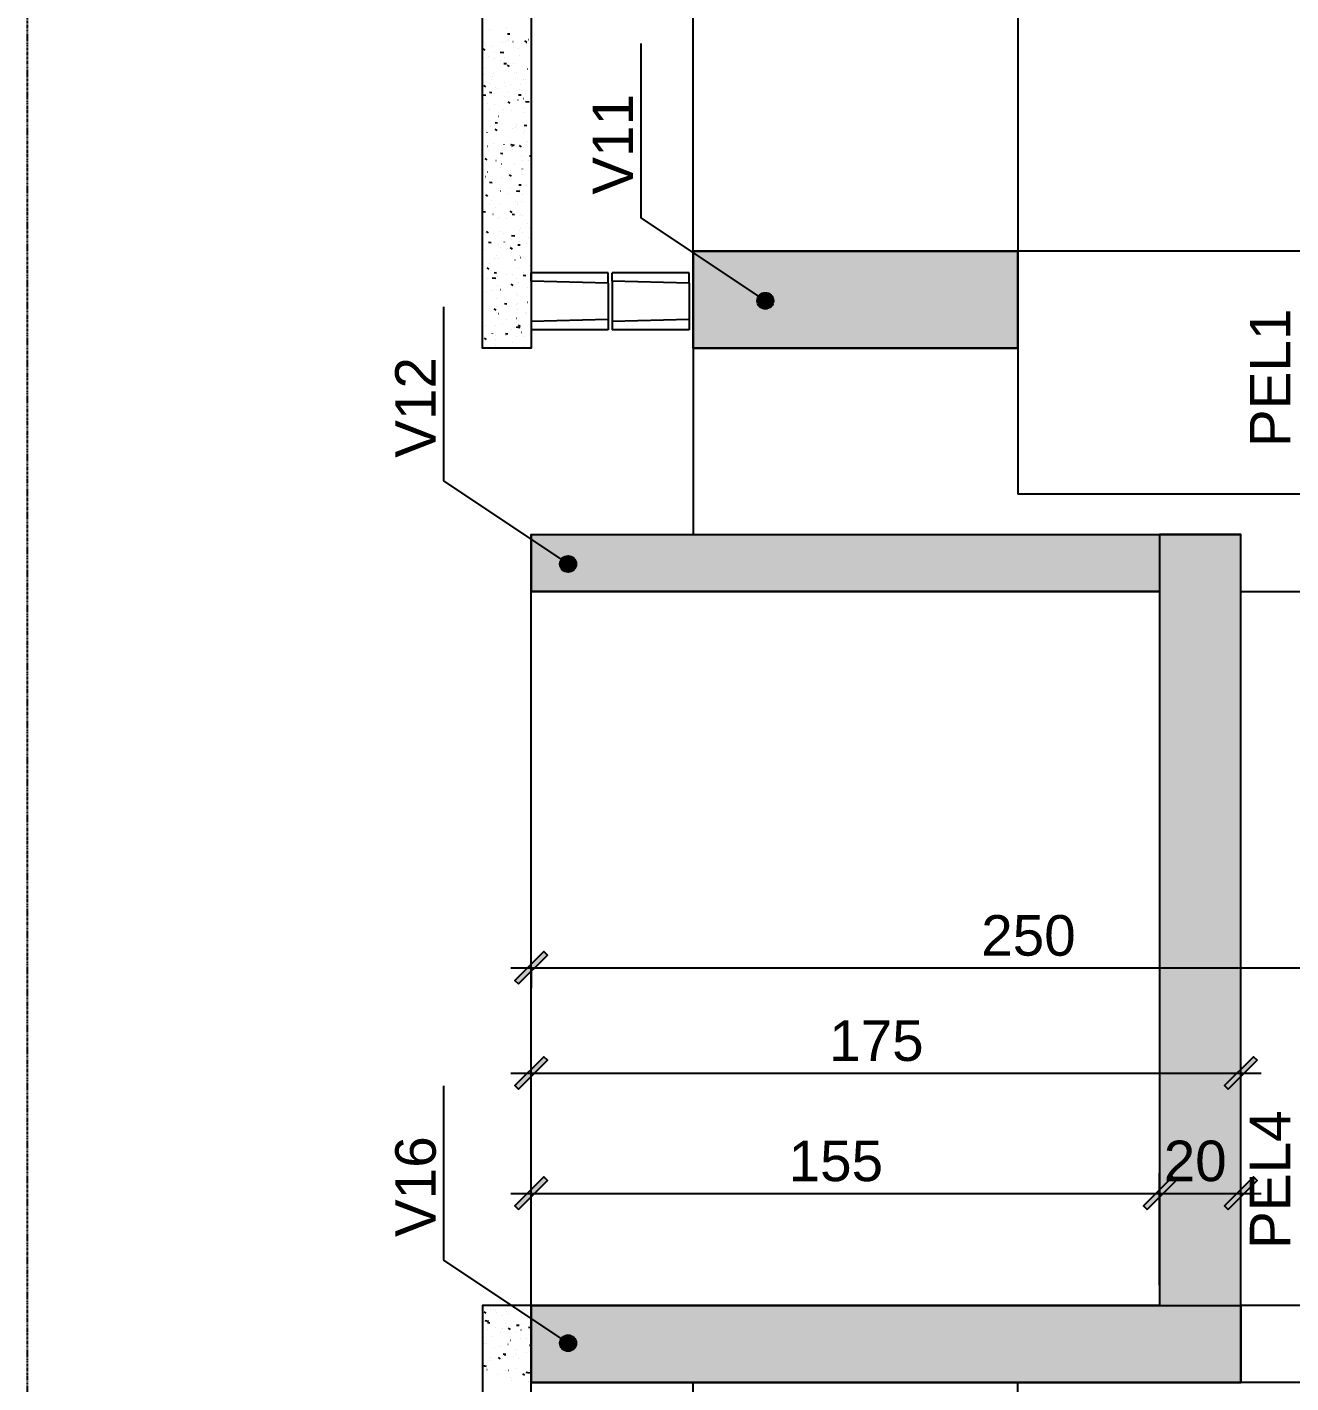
# Model space of a CAD drawing. Extents: x -1789 to 4156, y -3064 to 1391.
# Drawn here: x 1532.7 to 1844.3, y -700.3 to -366 of the extents above; entities that cross this region are included whole.
import ezdxf

# ---------------------------------------------------------------- set-up
doc = ezdxf.new("R2010")
doc.units = 0
doc.linetypes.add('ESTILO_TQS_0003', pattern=[0.92, 0.3, -0.15, 0.02, -0.15, 0.3])
for name, color, linetype in [('1', 1, 'CONTINUOUS'), ('2', 2, 'CONTINUOUS'), ('3', 3, 'CONTINUOUS'), ('4', 4, 'CONTINUOUS'), ('8', 8, 'CONTINUOUS'), ('9', 254, 'CONTINUOUS')]:
    doc.layers.add(name, color=color, linetype=linetype)
doc.styles.add('TQS_ARIAL', font='arial.ttf')

msp = doc.modelspace()

# ---------------------------------------------------------------- linework, layer by layer
at = {"layer": '1', "linetype": 'Continuous'}
for p, q in [((1656.93695, -428.64465), (1656.93695, -438.6308)), ((1656.93695, -428.64465), (1656.93695, -438.6308)), ((1656.93695, -428.64465), (1656.93695, -438.6308)), ((1656.93695, -428.64465), (1656.93695, -438.6308)), ((1656.93695, -428.64465), (1656.93695, -438.6308)), ((1675.93695, -429.1358), (1675.93695, -438.1358)), ((1675.93695, -429.1358), (1675.93695, -438.1358)), ((1676.93695, -428.64465), (1676.93695, -438.6308)), ((1695.93695, -429.1358), (1695.93695, -438.1358)), ((1695.93695, -429.1358), (1695.93695, -438.1358)), ((1695.93695, -429.1358), (1695.93695, -438.1358)), ((1695.93695, -429.1358), (1695.93695, -438.1358)), ((1651.93695, -597.97875), (1911.93695, -597.97875)), ((1656.93695, -598.2196), (1656.93695, -602.97875)), ((1656.93695, -657.39945), (1656.93695, -618.93425)), ((1831.93695, -627.4769), (1831.93695, -618.93425)), ((1651.93695, -623.93425), (1836.93695, -623.93425)), ((1656.93695, -676.2196), (1656.93695, -648.5793)), ((1811.93695, -676.2196), (1811.93695, -648.5793)), ((1651.93695, -653.5793), (1816.93695, -653.5793)), ((1806.93695, -653.5793), (1836.93695, -653.5793))]:
    msp.add_line(p, q, dxfattribs=at)
for points in [[(1714.7125, -433.5002), (1684.0927, -413.03175), (1684.0927, -370.0773)], [(1666.0587, -498.3871), (1635.4389, -477.91865), (1635.4389, -434.9642)], [(1653.8428, -601.95675), (1660.9881, -594.8115), (1660.1042, -593.9276), (1652.95895, -601.07285), (1653.8428, -601.95675)], [(1653.8428, -627.9123), (1660.9881, -620.767), (1660.1042, -619.88315), (1652.95895, -627.0284), (1653.8428, -627.9123)], [(1828.8428, -627.9123), (1835.9881, -620.767), (1835.1042, -619.88315), (1827.95895, -627.0284), (1828.8428, -627.9123)], [(1666.0587, -690.52495), (1635.4389, -670.05655), (1635.4389, -627.10205)], [(1653.8428, -657.5573), (1660.9881, -650.41205), (1660.1042, -649.52815), (1652.95895, -656.6734), (1653.8428, -657.5573)], [(1808.8428, -657.5573), (1815.9881, -650.41205), (1815.1042, -649.52815), (1807.95895, -656.6734), (1808.8428, -657.5573)], [(1808.8428, -657.5573), (1815.9881, -650.41205), (1815.1042, -649.52815), (1807.95895, -656.6734), (1808.8428, -657.5573)], [(1828.8428, -657.5573), (1835.9881, -650.41205), (1835.1042, -649.52815), (1827.95895, -656.6734), (1828.8428, -657.5573)]]:
    msp.add_lwpolyline(points, dxfattribs=at)
for centre in [(1714.7125, -433.5002), (1666.0587, -498.3871), (1666.0587, -690.52495)]:
    msp.add_circle(centre, 2, dxfattribs=at)
for points in [[(1716.7125, -433.5002), (1713.7125, -431.76815), (1712.83315, -432.81615)], [(1716.7125, -433.5002), (1712.83315, -432.81615), (1712.83315, -434.1842)], [(1716.7125, -433.5002), (1712.83315, -434.1842), (1713.7125, -435.23225)], [(1716.7125, -433.5002), (1715.0598, -431.53055), (1713.7125, -431.76815)], [(1716.7125, -433.5002), (1713.7125, -435.23225), (1715.0598, -435.4698)], [(1716.7125, -433.5002), (1716.2446, -432.2146), (1715.0598, -431.53055)], [(1716.7125, -433.5002), (1715.0598, -435.4698), (1716.2446, -434.78575)], [(1716.7125, -433.5002), (1716.2446, -434.78575), (1716.7125, -433.5002)], [(1668.0587, -498.3871), (1665.0587, -496.65505), (1664.1793, -497.70305)], [(1668.0587, -498.3871), (1664.1793, -497.70305), (1664.1793, -499.07115)], [(1668.0587, -498.3871), (1666.406, -496.41745), (1665.0587, -496.65505)], [(1668.0587, -498.3871), (1667.5908, -497.1015), (1666.406, -496.41745)], [(1668.0587, -498.3871), (1664.1793, -499.07115), (1665.0587, -500.11915)], [(1668.0587, -498.3871), (1665.0587, -500.11915), (1666.406, -500.3567)], [(1668.0587, -498.3871), (1666.406, -500.3567), (1667.5908, -499.67265)], [(1668.0587, -498.3871), (1667.5908, -499.67265), (1668.0587, -498.3871)], [(1653.8428, -601.95675), (1660.1042, -593.9276), (1652.95895, -601.07285)], [(1653.8428, -601.95675), (1660.9881, -594.8115), (1660.1042, -593.9276)], [(1653.8428, -601.95675), (1652.95895, -601.07285), (1653.8428, -601.95675)], [(1653.8428, -627.9123), (1660.1042, -619.88315), (1652.95895, -627.0284)], [(1653.8428, -627.9123), (1660.9881, -620.767), (1660.1042, -619.88315)], [(1828.8428, -627.9123), (1835.1042, -619.88315), (1827.95895, -627.0284)], [(1828.8428, -627.9123), (1835.9881, -620.767), (1835.1042, -619.88315)], [(1653.8428, -627.9123), (1652.95895, -627.0284), (1653.8428, -627.9123)], [(1828.8428, -627.9123), (1827.95895, -627.0284), (1828.8428, -627.9123)], [(1653.8428, -657.5573), (1660.1042, -649.52815), (1652.95895, -656.6734)], [(1653.8428, -657.5573), (1660.9881, -650.41205), (1660.1042, -649.52815)], [(1808.8428, -657.5573), (1815.1042, -649.52815), (1807.95895, -656.6734)], [(1808.8428, -657.5573), (1815.1042, -649.52815), (1807.95895, -656.6734)], [(1808.8428, -657.5573), (1815.9881, -650.41205), (1815.1042, -649.52815)], [(1808.8428, -657.5573), (1815.9881, -650.41205), (1815.1042, -649.52815)], [(1828.8428, -657.5573), (1835.1042, -649.52815), (1827.95895, -656.6734)], [(1828.8428, -657.5573), (1835.9881, -650.41205), (1835.1042, -649.52815)], [(1653.8428, -657.5573), (1652.95895, -656.6734), (1653.8428, -657.5573)], [(1808.8428, -657.5573), (1807.95895, -656.6734), (1808.8428, -657.5573)], [(1808.8428, -657.5573), (1807.95895, -656.6734), (1808.8428, -657.5573)], [(1828.8428, -657.5573), (1827.95895, -656.6734), (1828.8428, -657.5573)], [(1668.0587, -690.52495), (1666.406, -688.55535), (1665.0587, -688.7929)], [(1668.0587, -690.52495), (1667.5908, -689.2394), (1666.406, -688.55535)], [(1668.0587, -690.52495), (1665.0587, -688.7929), (1664.1793, -689.8409)], [(1668.0587, -690.52495), (1664.1793, -689.8409), (1664.1793, -691.209)], [(1668.0587, -690.52495), (1664.1793, -691.209), (1665.0587, -692.257)], [(1668.0587, -690.52495), (1665.0587, -692.257), (1666.406, -692.49455)], [(1668.0587, -690.52495), (1666.406, -692.49455), (1667.5908, -691.81055)], [(1668.0587, -690.52495), (1667.5908, -691.81055), (1668.0587, -690.52495)]]:
    msp.add_solid(points, dxfattribs=at)
at = {"layer": '2', "linetype": 'Continuous'}
for p, q in [((1656.93695, -428.64465), (1656.93695, -426.6358)), ((1656.93695, -428.64465), (1656.93695, -426.6358)), ((1656.93695, -428.64465), (1656.93695, -426.6358)), ((1656.93695, -428.64465), (1656.93695, -426.6358)), ((1675.93695, -426.6358), (1656.93695, -426.6358)), ((1656.93695, -428.64465), (1656.93695, -426.6358)), ((1675.93695, -429.1358), (1675.93695, -426.6358)), ((1675.93695, -429.1358), (1675.93695, -426.6358)), ((1695.93695, -426.6358), (1676.93695, -426.6358)), ((1676.93695, -428.64465), (1676.93695, -426.6358)), ((1695.93695, -429.1358), (1695.93695, -426.6358)), ((1695.93695, -429.1358), (1695.93695, -426.6358)), ((1695.93695, -429.1358), (1695.93695, -426.6358)), ((1695.93695, -429.1358), (1695.93695, -426.6358)), ((1675.93695, -429.1358), (1656.93695, -428.64465)), ((1695.93695, -429.1358), (1676.93695, -428.64465)), ((1675.93695, -438.13965), (1656.93695, -438.6308)), ((1656.93695, -438.6308), (1656.93695, -440.6358)), ((1656.93695, -438.6308), (1656.93695, -440.6358)), ((1656.93695, -438.6308), (1656.93695, -440.6358)), ((1656.93695, -438.6308), (1656.93695, -440.6358)), ((1656.93695, -438.6308), (1656.93695, -440.6358)), ((1675.93695, -440.63385), (1656.93695, -440.6358)), ((1675.93695, -438.13965), (1675.93695, -440.63385)), ((1675.93695, -438.13965), (1675.93695, -440.63385)), ((1695.93695, -438.13965), (1676.93695, -438.6308)), ((1676.93695, -438.6308), (1676.93695, -440.6358)), ((1695.93695, -440.63385), (1676.93695, -440.6358)), ((1695.93695, -438.13965), (1695.93695, -440.63385)), ((1695.93695, -438.13965), (1695.93695, -440.63385)), ((1695.93695, -438.13965), (1695.93695, -440.63385)), ((1695.93695, -438.13965), (1695.93695, -440.63385)), ((1656.93695, -593.2196), (1656.93695, -593.2196)), ((1831.93695, -632.4769), (1831.93695, -632.4769)), ((1811.93695, -653.5793), (1811.93695, -653.5793)), ((1831.93695, -653.5793), (1831.93695, -653.5793)), ((1656.93695, -662.39945), (1656.93695, -662.39945)), ((1656.93695, -681.2196), (1656.93695, -681.2196)), ((1811.93695, -681.2196), (1811.93695, -681.2196))]:
    msp.add_line(p, q, dxfattribs=at)
at = {"layer": '2', "linetype": 'ESTILO_TQS_0003'}
msp.add_lwpolyline([(1532.6668, -1652.89415), (2146.65185, -1652.89415), (2146.65185, 1011.24555), (1532.6668, 1011.24555), (1532.6668, -1652.89415)], dxfattribs=at)
at = {"layer": '3', "linetype": 'Continuous'}
for p, q in [((1696.93695, -421.2196), (1696.93695, -287.7196)), ((1776.93695, -287.7196), (1776.93695, -421.2196)), ((1906.93695, -421.2196), (1776.93695, -421.2196)), ((1696.93695, -445.2196), (1696.93695, -491.11315)), ((1776.93695, -445.2196), (1776.93695, -481.2196)), ((1856.93695, -481.2196), (1776.93695, -481.2196)), ((1656.93695, -681.2196), (1656.93695, -505.2196)), ((1831.93695, -505.2196), (1856.93695, -505.2196)), ((1856.93695, -681.2196), (1831.93695, -681.2196)), ((1696.93695, -831.2196), (1696.93695, -700.2196)), ((1776.93695, -831.2196), (1776.93695, -700.2196)), ((1856.93695, -700.2196), (1831.93695, -700.2196)), ((1856.93695, -700.2196), (1831.93695, -700.2196)), ((1856.93695, -700.2196), (1831.93695, -700.2196))]:
    msp.add_line(p, q, dxfattribs=at)
at = {"layer": '4', "linetype": 'Continuous'}
msp.add_line((1656.93695, -491.11315), (1831.93695, -491.11315), dxfattribs=at)
for points in [[(1776.93695, -421.2196), (1766.30285, -421.2196), (1701.93575, -421.2196), (1700.4361, -421.2196), (1696.93695, -421.2196)], [(1696.93695, -421.2196), (1696.93695, -445.2196)], [(1776.93695, -445.2196), (1776.93695, -436.40985), (1776.93695, -421.2196)], [(1696.93695, -445.2196), (1698.4366, -445.2196), (1701.93575, -445.2196), (1776.93695, -445.2196)], [(1656.93695, -491.11315), (1656.93695, -496.0067), (1656.93695, -505.2196)], [(1831.93695, -700.2196), (1831.93695, -693.0591), (1831.93695, -681.2196), (1831.93695, -632.4769), (1831.93695, -619.1515), (1831.93695, -505.2196), (1831.93695, -496.0067), (1831.93695, -491.11315)], [(1656.93695, -505.2196), (1664.93695, -505.2196), (1676.93695, -505.2196), (1681.93575, -505.2196), (1784.70485, -505.2196), (1811.93695, -505.2196)], [(1811.93695, -505.2196), (1811.93695, -525.9255), (1811.93695, -681.2196)], [(1656.93695, -681.2196), (1656.93695, -693.0591), (1656.93695, -700.2196)], [(1811.93695, -681.2196), (1782.86925, -681.2196), (1776.93695, -681.2196), (1760.2703, -681.2196), (1681.93575, -681.2196), (1680.01955, -681.2196), (1676.93695, -681.2196), (1656.93695, -681.2196)], [(1676.93695, -700.2196), (1656.93695, -700.2196), (1681.93575, -700.2196), (1781.00465, -700.2196), (1756.93695, -700.2196), (1776.93695, -700.2196), (1831.93695, -700.2196)]]:
    msp.add_lwpolyline(points, dxfattribs=at)
at = {"layer": '8', "linetype": 'Continuous'}
for points in [[(1776.93695, -445.2196), (1696.93695, -445.2196), (1696.93695, -421.2196), (1776.93695, -421.2196), (1776.93695, -445.2196)], [(1811.93695, -505.2196), (1656.93695, -505.2196), (1656.93695, -491.11315), (1811.93695, -491.11315), (1811.93695, -505.2196)], [(1811.93695, -681.2196), (1831.93695, -681.2196), (1831.93695, -491.11315), (1811.93695, -491.11315), (1811.93695, -681.2196)], [(1656.93695, -681.2196), (1831.93695, -681.2196), (1831.93695, -700.2196), (1656.93695, -700.2196), (1656.93695, -681.2196)]]:
    msp.add_lwpolyline(points, dxfattribs=at)
for points in [[(1776.93695, -445.2196), (1696.93695, -445.2196), (1696.93695, -421.2196)], [(1776.93695, -445.2196), (1696.93695, -421.2196), (1776.93695, -421.2196)], [(1776.93695, -445.2196), (1776.93695, -421.2196), (1776.93695, -445.2196)], [(1811.93695, -505.2196), (1656.93695, -505.2196), (1656.93695, -491.11315)], [(1811.93695, -505.2196), (1656.93695, -491.11315), (1811.93695, -491.11315)], [(1811.93695, -681.2196), (1831.93695, -681.2196), (1831.93695, -491.11315)], [(1811.93695, -681.2196), (1831.93695, -491.11315), (1811.93695, -491.11315)], [(1811.93695, -681.2196), (1811.93695, -491.11315), (1811.93695, -681.2196)], [(1811.93695, -505.2196), (1811.93695, -491.11315), (1811.93695, -505.2196)], [(1656.93695, -681.2196), (1831.93695, -681.2196), (1831.93695, -700.2196)], [(1656.93695, -681.2196), (1831.93695, -700.2196), (1656.93695, -700.2196)], [(1656.93695, -681.2196), (1656.93695, -700.2196), (1656.93695, -681.2196)]]:
    msp.add_solid(points, dxfattribs=at)
at = {"layer": '9', "linetype": 'Continuous'}
for p, q in [((1644.93695, -366.9314), (1644.93695, -366.9314)), ((1646.74825, -366.69295), (1646.7582, -366.69165)), ((1650.8982, -366.4698), (1650.90615, -366.4637)), ((1651.6925, -367.76835), (1651.0948, -367.7161)), ((1656.93695, -367.4089), (1656.93695, -367.4089)), ((1656.93695, -367.4089), (1656.93695, -367.4089)), ((1644.93695, -367.8084), (1644.93695, -367.8084)), ((1644.93695, -370.5292), (1644.93695, -370.5292)), ((1644.93695, -370.5292), (1644.93695, -370.5292)), ((1644.93695, -371.044), (1644.93695, -371.044)), ((1644.93695, -371.044), (1644.93695, -371.044)), ((1644.93695, -371.044), (1644.93695, -371.044)), ((1645.18105, -369.44535), (1645.1726, -369.44)), ((1645.55885, -370.132), (1645.55145, -370.12525)), ((1645.72555, -370.4389), (1645.73345, -370.43285)), ((1647.28955, -370.7886), (1647.2811, -370.78325)), ((1649.9691, -369.8667), (1649.979, -369.8654)), ((1650.51925, -369.6709), (1650.51085, -369.66555)), ((1651.3145, -369.386), (1651.3224, -369.3799)), ((1651.3907, -369.13095), (1651.3833, -369.1242)), ((1652.4725, -369.5371), (1652.4824, -369.5358)), ((1652.62775, -371.01415), (1652.6193, -371.0088)), ((1654.56145, -370.13015), (1654.5694, -370.12405)), ((1655.88955, -369.7309), (1655.3921, -369.3954)), ((1655.8575, -369.89645), (1655.84905, -369.8911)), ((1656.2598, -369.0385), (1656.2697, -369.0372)), ((1656.93695, -367.8682), (1656.93695, -367.8682)), ((1656.93695, -367.8682), (1656.93695, -367.8682)), ((1656.93695, -368.2272), (1656.93695, -368.2272)), ((1656.93695, -370.4374), (1656.93695, -370.4374)), ((1656.93695, -370.58415), (1656.93695, -370.58415)), ((1644.93695, -374.12695), (1644.93695, -374.12695)), ((1644.93695, -374.12695), (1644.93695, -374.12695)), ((1644.93695, -374.27965), (1644.93695, -374.27965)), ((1644.93695, -374.27965), (1644.93695, -374.27965)), ((1645.64385, -371.7128), (1645.14645, -371.37725)), ((1646.0585, -373.41905), (1646.06645, -373.41295)), ((1646.35245, -373.3669), (1646.344, -373.36155)), ((1647.8024, -373.74975), (1647.8123, -373.74845)), ((1647.955, -372.3277), (1647.9476, -372.3209)), ((1649.3055, -374.1632), (1649.31345, -374.1571)), ((1650.21875, -372.39135), (1649.32935, -372.2534)), ((1650.3058, -373.42015), (1650.3157, -373.41885)), ((1653.78685, -371.32665), (1653.77945, -371.31985)), ((1654.0931, -372.92155), (1654.103, -372.92025)), ((1656.93695, -373.43325), (1656.93695, -373.43325)), ((1656.93695, -373.75945), (1656.93695, -373.75945)), ((1656.93695, -373.75945), (1656.93695, -373.75945)), ((1656.93695, -373.75945), (1656.93695, -373.75945)), ((1656.93695, -374.2132), (1656.93695, -374.2132)), ((1656.93695, -374.2132), (1656.93695, -374.2132)), ((1656.93695, -374.2132), (1656.93695, -374.2132)), ((1644.93695, -377.51525), (1644.93695, -377.51525)), ((1644.93695, -377.51525), (1644.93695, -377.51525)), ((1644.93695, -377.72475), (1644.93695, -377.72475)), ((1644.93695, -377.72475), (1644.93695, -377.72475)), ((1645.1717, -377.69385), (1645.1816, -377.69255)), ((1645.3422, -375.89855), (1645.33375, -375.8932)), ((1647.6751, -377.36425), (1647.685, -377.36295)), ((1650.84075, -375.0944), (1650.243, -375.0421)), ((1651.61295, -375.73895), (1651.1155, -375.40345)), ((1651.4624, -376.86565), (1651.4723, -376.86435)), ((1652.5525, -374.9073), (1652.5604, -374.90125)), ((1652.9309, -377.55785), (1652.9225, -377.55245)), ((1653.37395, -377.29325), (1653.3666, -377.2865)), ((1655.79945, -375.65145), (1655.8074, -375.64535)), ((1656.01865, -376.34965), (1656.0102, -376.3443)), ((1656.93695, -375.62775), (1656.93695, -375.62775)), ((1656.93695, -376.9347), (1656.93695, -376.9347)), ((1656.93695, -376.9347), (1656.93695, -376.9347)), ((1644.93695, -380.7509), (1644.93695, -380.7509)), ((1645.80095, -380.7114), (1645.3035, -380.3759)), ((1646.5824, -379.86395), (1646.574, -379.8586)), ((1647.237, -378.986), (1647.24495, -378.97995)), ((1647.5421, -378.2943), (1647.53475, -378.28755)), ((1648.04845, -380.9129), (1648.0584, -380.9116)), ((1650.484, -379.73015), (1650.49195, -379.72405)), ((1650.55185, -380.5833), (1650.5618, -380.582)), ((1651.92065, -380.0895), (1651.9122, -380.08415)), ((1654.3392, -380.0847), (1654.3491, -380.0834)), ((1655.0394, -378.9011), (1655.03095, -378.8957)), ((1655.60565, -379.0358), (1655.6136, -379.0297)), ((1656.93695, -379.3301), (1656.93695, -379.3301)), ((1656.93695, -380.11), (1656.93695, -380.11)), ((1656.93695, -380.11), (1656.93695, -380.11)), ((1656.93695, -380.11), (1656.93695, -380.11)), ((1656.93695, -380.55815), (1656.93695, -380.55815)), ((1656.93695, -380.55815), (1656.93695, -380.55815)), ((1644.93695, -381.32255), (1644.93695, -381.32255)), ((1644.93695, -381.32255), (1644.93695, -381.32255)), ((1645.76975, -382.8921), (1644.93695, -382.76295)), ((1644.93695, -383.98655), (1644.93695, -383.98655)), ((1644.93695, -383.98655), (1644.93695, -383.98655)), ((1644.93695, -383.98655), (1644.93695, -383.98655)), ((1645.31135, -383.6993), (1645.31925, -383.6932)), ((1645.52935, -382.7949), (1645.52195, -382.78815)), ((1647.29495, -382.1847), (1646.69725, -382.1324)), ((1648.6909, -381.2072), (1648.68245, -381.20185)), ((1650.2902, -383.1145), (1650.29815, -383.1084)), ((1651.77, -384.7376), (1651.2726, -384.4021)), ((1651.3612, -381.79385), (1651.35385, -381.7871)), ((1652.5165, -383.92245), (1652.52645, -383.92115)), ((1653.75735, -383.98955), (1653.75, -383.9828)), ((1654.46755, -382.8122), (1653.86985, -382.7599)), ((1654.0291, -381.43275), (1654.0207, -381.4274)), ((1655.0199, -383.59285), (1655.02985, -383.59155)), ((1655.48405, -382.36475), (1655.492, -382.35865)), ((1656.44215, -384.5473), (1655.5528, -384.40935)), ((1656.93695, -383.02825), (1656.93695, -383.02825)), ((1656.93695, -383.28525), (1656.93695, -383.28525)), ((1656.93695, -383.28525), (1656.93695, -383.28525)), ((1656.93695, -383.28525), (1656.93695, -383.28525)), ((1644.93695, -384.9203), (1644.93695, -384.9203)), ((1644.93695, -387.22215), (1644.93695, -387.22215)), ((1644.93695, -387.22215), (1644.93695, -387.22215)), ((1644.93695, -387.22215), (1644.93695, -387.22215)), ((1645.11755, -387.0836), (1645.12545, -387.07755)), ((1646.201, -384.7539), (1646.21095, -384.7526)), ((1646.74355, -386.31715), (1646.7351, -386.3118)), ((1647.9255, -384.9906), (1647.9181, -384.98385)), ((1650.1686, -386.44345), (1650.17655, -386.43735)), ((1652.08175, -386.5427), (1652.07335, -386.53735)), ((1655.05225, -385.9317), (1655.0602, -385.9256)), ((1655.1722, -387.1706), (1655.1821, -387.1693)), ((1656.93695, -384.62405), (1656.93695, -384.62405)), ((1656.93695, -386.46055), (1656.93695, -386.46055)), ((1656.93695, -386.46055), (1656.93695, -386.46055)), ((1656.93695, -386.46055), (1656.93695, -386.46055)), ((1656.93695, -386.9031), (1656.93695, -386.9031)), ((1656.93695, -386.9031), (1656.93695, -386.9031)), ((1656.93695, -386.9031), (1656.93695, -386.9031)), ((1644.93695, -388.5181), (1644.93695, -388.5181)), ((1644.93695, -388.5181), (1644.93695, -388.5181)), ((1644.93695, -388.5181), (1644.93695, -388.5181)), ((1644.93695, -390.4578), (1644.93695, -390.4578)), ((1644.93695, -390.4578), (1644.93695, -390.4578)), ((1644.93695, -390.4578), (1644.93695, -390.4578)), ((1644.99595, -390.41255), (1645.00385, -390.40645)), ((1645.0694, -388.50065), (1645.0793, -388.49935)), ((1646.9579, -390.4489), (1646.9505, -390.44215)), ((1647.8171, -390.1764), (1647.8087, -390.171)), ((1648.68245, -389.7066), (1648.08475, -389.6543)), ((1648.8567, -388.00205), (1648.8666, -388.00075)), ((1649.7963, -389.96475), (1649.80425, -389.95865)), ((1652.4186, -391.1309), (1652.4285, -391.1296)), ((1653.0433, -390.7089), (1653.0512, -390.7028)), ((1653.322, -390.5081), (1653.31355, -390.5027)), ((1653.3445, -389.9562), (1653.3371, -389.9494)), ((1655.85505, -390.33415), (1655.25735, -390.28185)), ((1656.93695, -388.22275), (1656.93695, -388.22275)), ((1656.93695, -389.6358), (1656.93695, -389.6358)), ((1656.93695, -389.6358), (1656.93695, -389.6358)), ((1656.93695, -390.4288), (1656.93695, -390.4288)), ((1644.93695, -392.11585), (1644.93695, -392.11585)), ((1644.93695, -392.11585), (1644.93695, -392.11585)), ((1644.93695, -393.69345), (1644.93695, -393.69345)), ((1644.93695, -393.69345), (1644.93695, -393.69345)), ((1646.12785, -391.9591), (1646.13775, -391.9578)), ((1648.5901, -391.4854), (1648.09265, -391.1499)), ((1648.63125, -391.6295), (1648.64115, -391.6282)), ((1649.9256, -391.5196), (1649.91715, -391.51425)), ((1655.11925, -392.35155), (1655.1272, -392.34545)), ((1655.43045, -391.85135), (1655.42205, -391.84595)), ((1655.98045, -394.25975), (1655.99035, -394.25845)), ((1656.93695, -392.8111), (1656.93695, -392.8111)), ((1656.93695, -392.8111), (1656.93695, -392.8111)), ((1656.93695, -392.8111), (1656.93695, -392.8111)), ((1656.93695, -393.2481), (1656.93695, -393.2481)), ((1656.93695, -393.2481), (1656.93695, -393.2481)), ((1644.93695, -395.71365), (1644.93695, -395.71365)), ((1644.93695, -395.71365), (1644.93695, -395.71365)), ((1644.93695, -396.92905), (1644.93695, -396.92905)), ((1646.15955, -395.47095), (1646.1511, -395.46555)), ((1646.46895, -396.34585), (1646.46155, -396.33905)), ((1647.7278, -394.7876), (1647.73575, -394.7815)), ((1649.99555, -397.222), (1649.3978, -397.16975)), ((1649.68975, -395.08795), (1649.69965, -395.08665)), ((1649.8038, -396.43025), (1649.81175, -396.42415)), ((1650.27755, -394.91915), (1650.26915, -394.91375)), ((1652.8703, -395.1841), (1651.98095, -395.04615)), ((1652.19315, -394.75835), (1652.20305, -394.75705)), ((1652.3769, -395.4145), (1652.3695, -395.40775)), ((1652.38605, -396.2624), (1652.3776, -396.257)), ((1654.55915, -395.5116), (1654.06175, -395.17605)), ((1654.99765, -395.6805), (1655.0056, -395.6744)), ((1656.93695, -397.8293), (1656.5704, -397.79725)), ((1656.93695, -395.8148), (1656.93695, -395.8148)), ((1656.93695, -395.98635), (1656.93695, -395.98635)), ((1656.93695, -395.98635), (1656.93695, -395.98635)), ((1656.93695, -395.98635), (1656.93695, -395.98635)), ((1656.93695, -397.11545), (1656.93695, -397.11545)), ((1644.93695, -399.31145), (1644.93695, -399.31145)), ((1644.93695, -400.1647), (1644.93695, -400.1647)), ((1646.1151, -398.70865), (1645.61765, -398.37315)), ((1648.28445, -398.8707), (1648.29435, -398.8694)), ((1649.38515, -400.70115), (1649.3767, -400.69575)), ((1649.6822, -399.7592), (1649.69015, -399.7531)), ((1652.738, -399.6619), (1652.7296, -399.6565)), ((1654.59995, -398.03925), (1654.6099, -398.03795)), ((1654.8465, -401.00515), (1654.83805, -400.99975)), ((1654.8761, -399.0094), (1654.884, -399.00335)), ((1656.196, -398.91405), (1656.1886, -398.9073)), ((1656.93695, -399.16165), (1656.93695, -399.16165)), ((1656.93695, -399.16165), (1656.93695, -399.16165)), ((1656.93695, -399.16165), (1656.93695, -399.16165)), ((1656.93695, -399.59305), (1656.93695, -399.59305)), ((1644.93695, -402.9092), (1644.93695, -402.9092)), ((1644.93695, -403.40035), (1644.93695, -403.40035)), ((1645.65375, -402.81485), (1645.6637, -402.81355)), ((1646.1554, -401.81885), (1646.14695, -401.81345)), ((1647.32295, -404.38875), (1646.7252, -404.33645)), ((1647.48315, -403.62015), (1647.47575, -403.6134)), ((1649.5606, -403.0881), (1649.56855, -403.08205)), ((1651.4936, -402.0444), (1651.4852, -402.039)), ((1652.08415, -402.73485), (1651.58675, -402.39935)), ((1651.8879, -401.3114), (1651.88055, -401.30465)), ((1651.96925, -401.9834), (1651.9792, -401.9821)), ((1654.47265, -401.6538), (1654.4826, -401.6525)), ((1654.7545, -402.33835), (1654.7624, -402.33225)), ((1656.93695, -402.3369), (1656.93695, -402.3369)), ((1656.93695, -402.3369), (1656.93695, -402.3369)), ((1656.93695, -402.3369), (1656.93695, -402.3369)), ((1644.93695, -406.507), (1644.93695, -406.507)), ((1644.93695, -406.507), (1644.93695, -406.507)), ((1644.93695, -406.63595), (1644.93695, -406.63595)), ((1645.16375, -407.53765), (1645.15535, -407.5323)), ((1646.27215, -407.7073), (1645.77475, -407.3718)), ((1649.33855, -405.9275), (1649.3485, -405.9262)), ((1649.439, -406.41705), (1649.44695, -406.41095)), ((1651.30225, -407.1197), (1651.29485, -407.11295)), ((1651.84195, -405.59795), (1651.8519, -405.5966)), ((1654.1961, -406.58045), (1653.30675, -406.44255)), ((1653.5341, -406.51045), (1653.542, -406.50435)), ((1654.49555, -405.01625), (1653.8978, -404.96395)), ((1654.8845, -407.3799), (1654.87605, -407.3745)), ((1655.6293, -405.0993), (1655.6392, -405.098)), ((1655.707, -404.81095), (1655.69965, -404.8042)), ((1656.93695, -405.22985), (1656.93695, -405.22985)), ((1656.93695, -405.5122), (1656.93695, -405.5122)), ((1656.93695, -405.5122), (1656.93695, -405.5122)), ((1656.93695, -405.5122), (1656.93695, -405.5122)), ((1656.93695, -405.938), (1656.93695, -405.938)), ((1656.93695, -406.00815), (1656.93695, -406.00815)), ((1656.93695, -407.00555), (1656.93695, -407.00555)), ((1644.93695, -409.8716), (1644.93695, -409.8716)), ((1644.93695, -410.10475), (1644.93695, -410.10475)), ((1644.93695, -410.10475), (1644.93695, -410.10475)), ((1645.44825, -410.8942), (1645.43985, -410.8888)), ((1645.491, -408.13965), (1645.48365, -408.1329)), ((1646.7079, -409.8716), (1646.7178, -409.8703)), ((1647.27225, -408.8809), (1647.2638, -408.87555)), ((1648.2186, -410.58915), (1648.22655, -410.58305)), ((1649.21125, -409.54205), (1649.2212, -409.54075)), ((1652.9986, -409.04345), (1653.0085, -409.04215)), ((1653.5409, -409.6992), (1653.53245, -409.69385)), ((1653.6984, -409.31535), (1653.691, -409.3086)), ((1654.5113, -408.99625), (1654.5192, -408.99015)), ((1656.93695, -408.68745), (1656.93695, -408.68745)), ((1656.93695, -408.68745), (1656.93695, -408.68745)), ((1644.93695, -413.10725), (1644.93695, -413.10725)), ((1644.93695, -413.70255), (1644.93695, -413.70255)), ((1645.00205, -414.0366), (1644.9947, -414.0298)), ((1645.6724, -411.64485), (1645.0747, -411.59255)), ((1647.55675, -412.23745), (1647.5483, -412.23205)), ((1648.57735, -413.2233), (1648.58725, -413.222)), ((1649.1958, -413.07495), (1649.20375, -413.06885)), ((1650.91, -413.10525), (1650.90265, -413.0985)), ((1652.2412, -411.7335), (1651.7438, -411.39795)), ((1652.845, -412.2724), (1652.2473, -412.2201)), ((1654.3897, -412.3252), (1654.3976, -412.3191)), ((1654.89285, -412.39185), (1654.90275, -412.39055)), ((1656.00135, -414.44195), (1655.9929, -414.4366)), ((1656.93695, -411.86275), (1656.93695, -411.86275)), ((1656.93695, -411.86275), (1656.93695, -411.86275)), ((1656.93695, -412.283), (1656.93695, -412.283)), ((1656.93695, -412.283), (1656.93695, -412.283)), ((1656.93695, -412.283), (1656.93695, -412.283)), ((1656.93695, -412.6304), (1656.93695, -412.6304)), ((1644.93695, -416.34285), (1644.93695, -416.34285)), ((1644.93695, -417.30035), (1644.93695, -417.30035)), ((1645.6094, -417.3474), (1645.60095, -417.342)), ((1646.4292, -416.70595), (1645.9318, -416.3704)), ((1647.7372, -416.93165), (1647.7471, -416.93035)), ((1649.0742, -416.4039), (1649.08215, -416.3978)), ((1650.08465, -417.02315), (1650.07625, -417.0178)), ((1652.9683, -417.5808), (1652.07895, -417.44285)), ((1654.0527, -416.1002), (1654.0626, -416.0989)), ((1654.2681, -415.6541), (1654.276, -415.64805)), ((1654.7291, -416.6048), (1654.72175, -416.59805)), ((1656.28585, -417.7985), (1656.2774, -417.7931)), ((1656.5561, -415.77065), (1656.566, -415.76935)), ((1656.93695, -414.9008), (1656.93695, -414.9008)), ((1656.93695, -415.038), (1656.93695, -415.038)), ((1656.93695, -415.038), (1656.93695, -415.038)), ((1644.93695, -419.5785), (1644.93695, -419.5785)), ((1644.93695, -420.8981), (1644.93695, -420.8981)), ((1644.93695, -420.8981), (1644.93695, -420.8981)), ((1645.4409, -420.78365), (1645.4335, -420.7769)), ((1647.0599, -419.1668), (1646.4622, -419.1145)), ((1648.9526, -419.7328), (1648.96055, -419.72675)), ((1649.41035, -420.30915), (1649.4203, -420.30785)), ((1650.42105, -419.00215), (1650.41365, -418.9954)), ((1652.3983, -420.7321), (1651.90085, -420.3966)), ((1651.91375, -419.9796), (1651.9237, -419.9783)), ((1652.19315, -418.3664), (1652.1847, -418.36105)), ((1654.2325, -419.7943), (1653.6348, -419.742)), ((1654.1465, -418.98305), (1654.1544, -418.97695)), ((1655.7011, -419.481), (1655.711, -419.4797)), ((1656.93695, -418.1963), (1656.93695, -418.1963)), ((1656.93695, -418.2133), (1656.93695, -418.2133)), ((1656.93695, -418.2133), (1656.93695, -418.2133)), ((1656.93695, -418.62795), (1656.93695, -418.62795)), ((1656.93695, -420.0309), (1656.93695, -420.0309)), ((1644.93695, -422.81415), (1644.93695, -422.81415)), ((1644.93695, -424.4959), (1644.93695, -424.4959)), ((1646.65675, -424.2695), (1646.66665, -424.26815)), ((1647.83705, -422.97935), (1647.82965, -422.97255)), ((1648.4271, -422.31775), (1648.41865, -422.31235)), ((1648.831, -423.06175), (1648.83895, -423.05565)), ((1652.18785, -421.5383), (1652.1794, -421.53295)), ((1652.97225, -423.438), (1652.98215, -423.4367)), ((1654.0249, -422.312), (1654.0328, -422.3059)), ((1654.24015, -422.50175), (1654.23275, -422.49495)), ((1654.29635, -422.88155), (1654.2879, -422.8762)), ((1655.47565, -423.10845), (1655.48555, -423.10715)), ((1656.93695, -421.38855), (1656.93695, -421.38855)), ((1656.93695, -421.38855), (1656.93695, -421.38855)), ((1656.93695, -421.38855), (1656.93695, -421.38855)), ((1656.93695, -423.7935), (1656.93695, -423.7935)), ((1656.93695, -424.56385), (1656.93695, -424.56385)), ((1656.93695, -424.56385), (1656.93695, -424.56385)), ((1656.93695, -424.56385), (1656.93695, -424.56385)), ((1644.93695, -426.04975), (1644.93695, -426.04975)), ((1646.5863, -425.70455), (1646.08885, -425.36905)), ((1648.2529, -428.04025), (1647.36355, -427.9023)), ((1648.4474, -426.6887), (1647.8497, -426.6364)), ((1648.664, -427.603), (1648.67395, -427.6017)), ((1648.7094, -426.3907), (1648.71735, -426.3846)), ((1650.88755, -427.0605), (1650.8791, -427.0551)), ((1652.45135, -427.1044), (1652.46125, -427.1031)), ((1653.9033, -425.64095), (1653.9112, -425.63485)), ((1655.00555, -426.50865), (1654.99715, -426.5033)), ((1655.62, -427.3162), (1655.0223, -427.26395)), ((1656.6363, -424.6974), (1656.6289, -424.69065)), ((1656.93695, -424.9729), (1656.93695, -424.9729)), ((1656.93695, -424.9729), (1656.93695, -424.9729)), ((1656.93695, -424.9729), (1656.93695, -424.9729)), ((1656.93695, -427.43145), (1656.93695, -427.43145)), ((1656.93695, -427.7391), (1656.93695, -427.7391)), ((1644.93695, -428.09365), (1644.93695, -428.09365)), ((1644.93695, -428.09365), (1644.93695, -428.09365)), ((1644.93695, -429.2854), (1644.93695, -429.2854)), ((1644.97085, -429.6417), (1644.96245, -429.6363)), ((1646.1606, -427.93255), (1646.17055, -427.93125)), ((1647.07935, -430.98495), (1647.0709, -430.97955)), ((1648.5878, -429.71965), (1648.59575, -429.71355)), ((1649.4431, -430.796), (1649.43575, -430.78925)), ((1649.82065, -431.0485), (1649.83055, -431.0472)), ((1652.55535, -429.73075), (1652.05795, -429.39525)), ((1653.256, -427.9449), (1653.24865, -427.93815)), ((1653.7817, -428.96985), (1653.7896, -428.9638)), ((1656.13615, -430.21705), (1656.14605, -430.21575)), ((1656.93695, -429.38705), (1656.93695, -429.38705)), ((1656.93695, -430.9144), (1656.93695, -430.9144)), ((1656.93695, -430.9144), (1656.93695, -430.9144)), ((1644.93695, -431.69145), (1644.93695, -431.69145)), ((1644.93695, -431.69145), (1644.93695, -431.69145)), ((1644.93695, -431.69145), (1644.93695, -431.69145)), ((1644.93695, -432.52105), (1644.93695, -432.52105)), ((1645.02125, -432.84905), (1645.0128, -432.8437)), ((1646.0333, -431.5471), (1646.04325, -431.5458)), ((1648.4662, -433.04855), (1648.47415, -433.0425)), ((1650.97775, -434.3106), (1650.38, -434.2583)), ((1653.2622, -434.29555), (1653.25485, -434.2888)), ((1653.348, -431.80325), (1653.33955, -431.79785)), ((1653.50545, -434.16115), (1653.51535, -434.15985)), ((1653.6601, -432.2988), (1653.668, -432.2927)), ((1656.00885, -433.8316), (1656.01875, -433.8303)), ((1656.93695, -431.3179), (1656.93695, -431.3179)), ((1656.93695, -431.3179), (1656.93695, -431.3179)), ((1656.93695, -432.68615), (1656.93695, -432.68615)), ((1656.93695, -434.08965), (1656.93695, -434.08965)), ((1656.93695, -434.08965), (1656.93695, -434.08965)), ((1644.93695, -435.28925), (1644.93695, -435.28925)), ((1644.93695, -435.75665), (1644.93695, -435.75665)), ((1647.18995, -434.9926), (1647.19985, -434.9913)), ((1648.36245, -435.7953), (1647.86505, -435.45975)), ((1648.3446, -436.3775), (1648.35255, -436.3714)), ((1648.95415, -436.6929), (1648.9468, -436.68615)), ((1653.37815, -437.7757), (1653.38805, -437.7744)), ((1653.5385, -435.62775), (1653.5464, -435.62165)), ((1655.65835, -436.49125), (1655.651, -436.48445)), ((1655.80845, -436.546), (1655.8, -436.5406)), ((1656.93695, -434.83195), (1656.93695, -434.83195)), ((1656.93695, -437.26495), (1656.93695, -437.26495)), ((1656.93695, -437.26495), (1656.93695, -437.26495)), ((1656.93695, -437.66285), (1656.93695, -437.66285)), ((1656.93695, -437.66285), (1656.93695, -437.66285)), ((1656.93695, -437.66285), (1656.93695, -437.66285)), ((1644.93695, -438.887), (1644.93695, -438.887)), ((1644.93695, -438.887), (1644.93695, -438.887)), ((1644.93695, -438.9923), (1644.93695, -438.9923)), ((1645.77375, -439.679), (1645.76535, -439.67365)), ((1648.223, -439.70645), (1648.23095, -439.70035)), ((1649.89175, -439.1272), (1649.88335, -439.12185)), ((1650.87475, -438.1053), (1650.88465, -438.104)), ((1652.00025, -440.47045), (1651.9918, -440.4651)), ((1652.77325, -440.1925), (1652.7659, -440.1857)), ((1654.2099, -440.1549), (1653.3205, -440.01695)), ((1653.4169, -438.9567), (1653.42485, -438.9506)), ((1653.75035, -438.4101), (1653.7419, -438.40475)), ((1654.33155, -439.82145), (1653.8341, -439.48595)), ((1654.5348, -441.2212), (1654.5447, -441.2199)), ((1656.93695, -440.4402), (1656.93695, -440.4402)), ((1656.93695, -440.4402), (1656.93695, -440.4402)), ((1656.93695, -440.5778), (1656.93695, -440.5778)), ((1644.93695, -442.22795), (1644.93695, -442.22795)), ((1644.93695, -442.4848), (1644.93695, -442.4848)), ((1644.93695, -442.4848), (1644.93695, -442.4848)), ((1645.9293, -443.0468), (1645.4319, -442.71125)), ((1647.39465, -441.6089), (1647.3873, -441.6021)), ((1648.10145, -443.0354), (1648.10935, -443.0293)), ((1648.2342, -444.42175), (1648.22575, -444.4164)), ((1648.24405, -442.0494), (1648.25395, -442.0481)), ((1651.22245, -441.73255), (1650.62475, -441.68025)), ((1650.74745, -441.7198), (1650.75735, -441.7185)), ((1652.3522, -443.86995), (1652.3438, -443.8646)), ((1653.2953, -442.2856), (1653.30325, -442.27955)), ((1655.1694, -442.38815), (1655.16205, -442.3814)), ((1656.93695, -441.57885), (1656.93695, -441.57885)), ((1656.93695, -442.2325), (1656.93695, -442.2325)), ((1656.93695, -443.6155), (1656.93695, -443.6155)), ((1656.93695, -443.6155), (1656.93695, -443.6155)), ((1656.93695, -443.6155), (1656.93695, -443.6155)), ((1656.93695, -444.0078), (1656.93695, -444.0078)), ((1656.93695, -444.0078), (1656.93695, -444.0078)), ((1656.93695, -444.0078), (1656.93695, -444.0078)), ((1645.2549, -445.2196), (1645.2549, -445.2196)), ((1649.15065, -445.2196), (1649.15065, -445.2196)), ((1649.47165, -445.2196), (1649.47165, -445.2196)), ((1649.47165, -445.2196), (1649.47165, -445.2196)), ((1649.48655, -445.2196), (1649.48655, -445.2196)), ((1649.48655, -445.2196), (1649.48655, -445.2196)), ((1651.21375, -445.10845), (1651.2064, -445.1017)), ((1651.3351, -445.2196), (1651.3351, -445.2196)), ((1651.49185, -445.2196), (1651.49185, -445.2196)), ((1651.49185, -445.2196), (1651.49185, -445.2196)), ((1651.49185, -445.2196), (1651.49185, -445.2196)), ((1651.6344, -445.20085), (1651.6443, -445.1995)), ((1653.6884, -445.2196), (1653.6884, -445.2196)), ((1653.6884, -445.2196), (1653.6884, -445.2196)), ((1653.6884, -445.2196), (1653.6884, -445.2196)), ((1654.4607, -445.2132), (1654.45225, -445.20785)), ((1654.47075, -445.2196), (1654.47075, -445.2196)), ((1654.47075, -445.2196), (1654.47075, -445.2196)), ((1654.47075, -445.2196), (1654.47075, -445.2196)), ((1655.42175, -444.7022), (1655.43165, -444.7009)), ((1656.93695, -681.76115), (1656.93695, -681.76115)), ((1656.93695, -681.76115), (1656.93695, -681.76115)), ((1644.93695, -683.536), (1644.93695, -683.536)), ((1644.93695, -683.536), (1644.93695, -683.536)), ((1644.93695, -684.9004), (1644.93695, -684.9004)), ((1644.93695, -684.9004), (1644.93695, -684.9004)), ((1644.93695, -684.9004), (1644.93695, -684.9004)), ((1645.89395, -683.12535), (1645.3965, -682.78985)), ((1646.5223, -685.1593), (1645.6329, -685.02135)), ((1646.8344, -682.20425), (1646.82705, -682.19745)), ((1647.76985, -682.2716), (1647.76145, -682.26625)), ((1648.1426, -682.4406), (1648.15055, -682.4345)), ((1648.47455, -683.0703), (1648.4845, -683.06895)), ((1649.87835, -683.61485), (1649.8699, -683.6095)), ((1650.97795, -682.7407), (1650.9879, -682.7394)), ((1651.3896, -683.18475), (1651.3975, -683.17865)), ((1653.64215, -682.0974), (1653.63475, -682.09065)), ((1654.60405, -683.95385), (1654.61195, -683.94775)), ((1654.7653, -682.2421), (1654.7752, -682.2408)), ((1656.147, -684.43315), (1656.13855, -684.42775)), ((1656.93695, -684.9364), (1656.93695, -684.9364)), ((1656.93695, -684.9364), (1656.93695, -684.9364)), ((1656.93695, -685.11655), (1656.93695, -685.11655)), ((1656.93695, -685.11655), (1656.93695, -685.11655)), ((1644.93695, -687.1338), (1644.93695, -687.1338)), ((1644.93695, -687.1338), (1644.93695, -687.1338)), ((1644.93695, -688.136), (1644.93695, -688.136)), ((1644.93695, -688.136), (1644.93695, -688.136)), ((1646.1336, -687.2178), (1646.14155, -687.2117)), ((1646.80215, -685.5633), (1646.20445, -685.511)), ((1648.25805, -686.69655), (1648.26795, -686.69525)), ((1649.43135, -687.92295), (1649.4393, -687.9169)), ((1650.0154, -686.87745), (1650.007, -686.8721)), ((1650.6535, -685.7038), (1650.64615, -685.69705)), ((1650.76145, -686.367), (1650.77135, -686.3657)), ((1651.863, -687.15155), (1651.3656, -686.81605)), ((1653.04965, -687.89945), (1653.0423, -687.8927)), ((1653.9748, -686.1908), (1653.37705, -686.1385)), ((1654.48245, -687.2828), (1654.49035, -687.2767)), ((1654.54875, -685.86835), (1654.55865, -685.86705)), ((1656.93695, -686.7745), (1656.30535, -686.67655)), ((1656.93695, -686.45), (1656.93695, -686.45)), ((1656.93695, -688.1117), (1656.93695, -688.1117)), ((1656.93695, -688.1117), (1656.93695, -688.1117)), ((1656.93695, -688.1117), (1656.93695, -688.1117)), ((1644.93695, -690.73155), (1644.93695, -690.73155)), ((1644.93695, -691.37165), (1644.93695, -691.37165)), ((1644.93695, -691.37165), (1644.93695, -691.37165)), ((1644.93695, -691.37165), (1644.93695, -691.37165)), ((1645.5044, -690.65685), (1645.5143, -690.65555)), ((1645.9174, -690.6173), (1645.909, -690.6119)), ((1647.2178, -688.9005), (1647.21045, -688.89375)), ((1648.0259, -691.96055), (1648.01745, -691.95515)), ((1649.30975, -691.2519), (1649.3177, -691.2458)), ((1651.25565, -690.84285), (1651.2472, -690.83745)), ((1651.8199, -689.8254), (1651.82985, -689.8241)), ((1654.3233, -689.49585), (1654.3332, -689.49455)), ((1655.87455, -689.4502), (1655.8825, -689.4441)), ((1656.59385, -691.0684), (1656.58545, -691.063)), ((1656.93695, -690.574), (1656.93695, -690.574)), ((1656.93695, -691.28695), (1656.93695, -691.28695)), ((1656.93695, -691.4615), (1656.93695, -691.4615)), ((1656.93695, -691.4615), (1656.93695, -691.4615)), ((1656.93695, -691.4615), (1656.93695, -691.4615)), ((1644.93695, -694.32935), (1644.93695, -694.32935)), ((1644.93695, -694.6073), (1644.93695, -694.6073)), ((1644.93695, -694.6073), (1644.93695, -694.6073)), ((1644.93695, -694.6073), (1644.93695, -694.6073)), ((1646.75625, -694.82255), (1646.7489, -694.8158)), ((1646.8732, -694.07445), (1646.8831, -694.07315)), ((1649.42985, -694.40305), (1648.93245, -694.06755)), ((1650.6805, -693.30315), (1650.08275, -693.25085)), ((1650.5591, -693.5289), (1650.567, -693.5228)), ((1652.6368, -693.8661), (1652.6294, -693.85935)), ((1653.1887, -693.243), (1653.1986, -693.2417)), ((1653.36415, -692.1861), (1653.3557, -692.1807)), ((1653.80605, -694.27305), (1653.814, -694.26695)), ((1655.6921, -692.9134), (1655.702, -692.9121)), ((1656.93695, -693.8505), (1656.93695, -693.8505)), ((1656.93695, -694.46225), (1656.93695, -694.46225)), ((1656.93695, -694.46225), (1656.93695, -694.46225)), ((1656.93695, -694.46225), (1656.93695, -694.46225)), ((1644.93695, -697.8429), (1644.93695, -697.8429)), ((1644.93695, -697.8429), (1644.93695, -697.8429)), ((1644.93695, -697.8429), (1644.93695, -697.8429)), ((1644.93695, -697.92715), (1644.93695, -697.92715)), ((1644.93695, -697.92715), (1644.93695, -697.92715)), ((1645.97705, -696.2655), (1645.08765, -696.12755)), ((1645.3864, -697.49805), (1645.39435, -697.49195)), ((1646.07855, -697.0705), (1646.0701, -697.0651)), ((1648.6334, -698.24215), (1648.64135, -698.2361)), ((1650.558, -697.1871), (1650.5679, -697.1858)), ((1651.4168, -697.29605), (1651.40835, -697.29065)), ((1653.0614, -696.85755), (1653.0713, -696.8562)), ((1655.39895, -698.42925), (1654.9015, -698.09375)), ((1656.64945, -697.9207), (1655.7601, -697.78275)), ((1656.4559, -697.36565), (1656.4485, -697.3589)), ((1656.755, -697.5216), (1656.74655, -697.5162)), ((1656.84875, -696.3589), (1656.85865, -696.3576)), ((1656.93695, -697.6375), (1656.93695, -697.6375)), ((1656.93695, -697.6375), (1656.93695, -697.6375)), ((1656.93695, -697.80645), (1656.93695, -697.80645)), ((1656.93695, -697.96525), (1656.93695, -697.96525)), ((1651.8804, -698.9863), (1651.8883, -698.9802)), ((1652.17525, -699.78815), (1652.1679, -699.7814)), ((1656.19, -700.0434), (1656.19995, -700.0421)), ((1656.93695, -699.46665), (1656.93695, -699.46665))]:
    msp.add_line(p, q, dxfattribs=at)
for points in [[(1644.93695, 411.2804), (1656.93695, 411.2804), (1656.93695, -445.2196), (1644.93695, -445.2196), (1644.93695, 411.2804)], [(1644.93695, -1532.71765), (1656.93695, -1532.71765), (1656.93695, -681.2196), (1644.93695, -681.2196), (1644.93695, -1532.71765)]]:
    msp.add_lwpolyline(points, dxfattribs=at)

# ---------------------------------------------------------------- texts
at = {"layer": '2', "linetype": 'Continuous', "style": 'TQS_ARIAL'}
for s, p in [('V11', (1682.0898, -407.3381)), ('PEL1', (1844.1788, -469.5788)), ('V12', (1633.436, -472.225)), ('PEL4', (1844.1616, -667.2936)), ('V16', (1633.436, -664.3629))]:
    msp.add_text(s, height=10, rotation=90, dxfattribs=at).set_placement(p)
for s, p in [('250', (1767.93695, -594.97875)), ('175', (1730.43695, -620.93425)), ('155', (1720.43695, -650.5793)), ('20', (1812.93695, -650.5793))]:
    msp.add_text(s, height=10, dxfattribs=at).set_placement(p)

doc.saveas('drawing.dxf')
